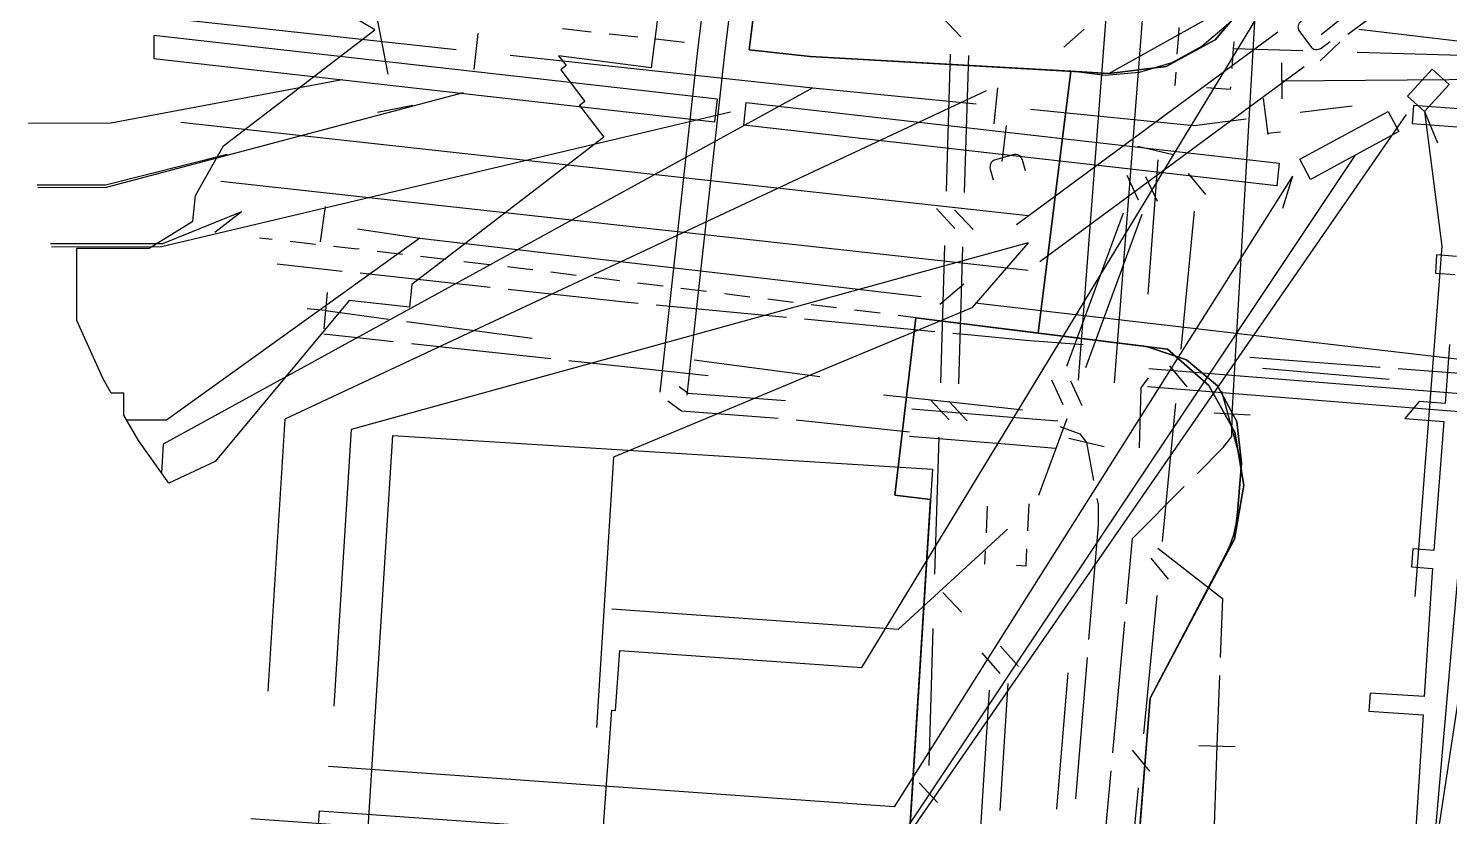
# Model space of a CAD drawing. Header units: metres. Extents: x 4550 to 4731, y 10605 to 11772.
# Drawn here: x 4594.06 to 4633.25, y 10907.27 to 10929.02 of the extents above; entities that cross this region are included whole.
import ezdxf

# ---------------------------------------------------------------- set-up
doc = ezdxf.new("R2010")
doc.units = ezdxf.units.M
for name, color, linetype in [('BOUNDARY', 7, 'Continuous'), ('BUILDING', 7, 'Continuous'), ('CURB', 7, 'Continuous'), ('ELECTR_CABLE', 7, 'Continuous'), ('ELECTR_CABLE_COMM', 7, 'Continuous'), ('GAS', 7, 'Continuous'), ('HEAT', 7, 'Continuous'), ('ROAD', 7, 'Continuous'), ('SEWER', 7, 'Continuous'), ('SIDEWALK_PATH', 7, 'Continuous'), ('WATER_PIPELINE', 7, 'Continuous')]:
    doc.layers.add(name, color=color, linetype=linetype)

msp = doc.modelspace()

# ---------------------------------------------------------------- linework, layer by layer
at = {"layer": 'BOUNDARY'}
msp.add_lwpolyline([(4616.393, 10875.447), (4618.937, 10916.02), (4617.951, 10916.137), (4618.266, 10918.779), (4618.534, 10921.033), (4621.909, 10920.612), (4622.811, 10927.836), (4615.616, 10928.243), (4613.934, 10928.43), (4614.189, 10930.497), (4614.416, 10932.082), (4622.029, 10931.377), (4623.885, 10960.647), (4626.691, 10959.044), (4626.795, 10960.263), (4624.19, 10961.873), (4627.572, 11000.331), (4611.312, 11001.653), (4609.207, 11000), (4608.158, 11000.092), (4608.741, 11006.756)], dxfattribs=at)
at = {"layer": 'BUILDING'}
msp.add_lwpolyline([(4618.989, 10916.853), (4615.004, 10853.29), (4600.118, 10854.223), (4604.103, 10917.787)], close=True, dxfattribs=at)
at = {"layer": 'CURB'}
for points in [[(4623.852, 10927.777), (4627.847, 10930.01)], [(4609.574, 10928.917), (4608.784, 10929.005)], [(4610.862, 10928.773), (4610.071, 10928.861)], [(4612.149, 10928.63), (4611.359, 10928.718)], [(4622.811, 10927.836), (4623.852, 10927.777)], [(4600.778, 10923.191), (4600.426, 10923.23)], [(4601.977, 10923.058), (4601.274, 10923.136)], [(4603.176, 10922.924), (4603.045, 10922.939), (4602.474, 10923.003)], [(4604.374, 10922.781), (4603.672, 10922.865)], [(4605.572, 10922.639), (4604.87, 10922.722)], [(4606.77, 10922.496), (4606.068, 10922.58)], [(4607.967, 10922.353), (4607.787, 10922.375), (4607.266, 10922.437)], [(4609.165, 10922.203), (4608.464, 10922.291)], [(4610.362, 10922.054), (4609.661, 10922.141)], [(4611.559, 10921.904), (4610.858, 10921.992)], [(4612.756, 10921.755), (4612.055, 10921.842)], [(4613.953, 10921.605), (4613.252, 10921.693)], [(4615.15, 10921.456), (4614.449, 10921.543)], [(4616.347, 10921.306), (4615.646, 10921.394)], [(4617.545, 10921.157), (4616.844, 10921.244)], [(4618.742, 10921.007), (4618.041, 10921.095)], [(4624.898, 10920.239), (4621.909, 10920.612)], [(4627.517, 10917.025), (4626.974, 10918.996)], [(4627.408, 10915.652), (4627.517, 10917.025)], [(4624.995, 10910.539), (4627.073, 10914.493)], [(4620.315, 10851.514), (4624.995, 10910.539)]]:
    msp.add_lwpolyline(points, dxfattribs=at)
at = {"layer": 'ELECTR_CABLE'}
for points in [[(4611.477, 10918.981), (4612.521, 10928.405), (4613.158, 10933.647)], [(4612.223, 10918.899), (4613.266, 10928.319), (4613.902, 10933.553)], [(4627.256, 10918.373), (4627.942, 10930.332)], [(4623.018, 10919.312), (4623.813, 10929.685)], [(4624.016, 10919.236), (4624.811, 10929.609)], [(4628.637, 10927.07), (4628.629, 10928.07)], [(4628.633, 10927.57), (4637.841, 10927.645), (4640.991, 10927.67)], [(4625.626, 10925.527), (4624.652, 10925.757)], [(4625.203, 10925.394), (4624.932, 10921.688)], [(4602.707, 10922.314), (4600.913, 10922.509)], [(4606.791, 10921.87), (4603.204, 10922.26)], [(4602.297, 10921.728), (4602.203, 10920.732)], [(4610.875, 10921.43), (4610.593, 10921.457), (4607.288, 10921.816)], [(4602.25, 10921.23), (4601.745, 10921.278)], [(4614.965, 10921.04), (4611.373, 10921.383)], [(4602.25, 10921.23), (4603.986, 10920.999)], [(4604.481, 10920.932), (4607.953, 10920.47)], [(4619.055, 10920.65), (4615.463, 10920.993)], [(4602.209, 10920.591), (4604.129, 10920.382)], [(4623.147, 10920.289), (4621.569, 10920.41), (4620.071, 10920.553), (4619.552, 10920.602)], [(4604.626, 10920.328), (4608.466, 10919.91)], [(4608.963, 10919.856), (4612.802, 10919.438)], [(4612.416, 10919.874), (4615.887, 10919.412)], [(4631.339, 10919.663), (4627.742, 10919.938)], [(4624.938, 10919.373), (4624.734, 10919.105), (4624.69, 10917.441)], [(4637.452, 10918.624), (4624.958, 10919.622)], [(4628.097, 10919.643), (4631.586, 10919.338)], [(4635.436, 10919.35), (4631.838, 10919.625)], [(4612.006, 10919.135), (4612.251, 10918.954), (4614.936, 10918.747)], [(4617.636, 10918.912), (4619.571, 10918.701), (4621.236, 10918.52), (4621.476, 10918.494)], [(4637.412, 10918.126), (4624.918, 10919.124)], [(4611.694, 10918.745), (4612.069, 10918.466), (4614.737, 10918.261)], [(4615.236, 10918.218), (4618.362, 10917.886)], [(4622.448, 10918.178), (4621.167, 10918.283), (4618.419, 10918.509)], [(4626.288, 10916.732), (4627.012, 10917.457), (4627.249, 10917.762), (4627.256, 10918.373)], [(4627.755, 10918.344), (4626.757, 10918.402)], [(4622.386, 10917.43), (4621.106, 10917.535), (4618.357, 10917.761)], [(4622.505, 10918.038), (4623.056, 10917.83), (4623.236, 10917.59), (4623.433, 10916.543)], [(4623.723, 10917.475), (4622.749, 10917.705)], [(4624.506, 10914.947), (4625.935, 10916.378)], [(4623.525, 10916.051), (4623.557, 10915.882), (4623.557, 10915.306), (4623.299, 10912.156)], [(4624.342, 10913.141), (4624.506, 10914.947)], [(4625.208, 10914.681), (4626.99, 10913.29), (4626.929, 10911.662)], [(4623.969, 10909.031), (4624.297, 10912.643)], [(4623.258, 10911.657), (4622.939, 10907.761)], [(4622.722, 10911.237), (4622.413, 10907.471)], [(4626.91, 10911.162), (4626.837, 10909.219)], [(4626.337, 10909.236), (4627.337, 10909.202)], [(4626.837, 10909.219), (4626.63, 10903.19)], [(4623.592, 10904.922), (4623.924, 10908.533)]]:
    msp.add_lwpolyline(points, dxfattribs=at)
at = {"layer": 'ELECTR_CABLE_COMM'}
for points in [[(4619.772, 10928.781), (4619.258, 10929.327)], [(4629.71, 10928.853), (4630.299, 10929.317)], [(4622.614, 10928.497), (4623.176, 10928.994)], [(4625.744, 10928.306), (4625.782, 10928.84), (4625.797, 10929.043)], [(4630.749, 10928.997), (4634.561, 10928.547)], [(4627.299, 10928.646), (4627.286, 10928.463), (4627.246, 10927.909)], [(4627.286, 10928.463), (4629.204, 10928.406)], [(4629.681, 10928.127), (4630.227, 10928.641)], [(4630.703, 10928.362), (4634.54, 10928.248)], [(4619.378, 10924.523), (4619.492, 10928.305)], [(4619.877, 10924.491), (4619.991, 10928.273)], [(4625.681, 10927.438), (4625.708, 10927.807)], [(4627.21, 10927.41), (4627.204, 10927.328), (4626.552, 10927.375), (4626.548, 10927.375)], [(4624.349, 10924.966), (4624.664, 10924.285)], [(4624.869, 10924.931), (4625.184, 10924.251)], [(4626.532, 10924.434), (4626.056, 10925.012)], [(4619.612, 10923.5), (4619.098, 10924.046)], [(4620.111, 10923.469), (4619.598, 10924.015)], [(4624.248, 10923.922), (4622.691, 10919.685)], [(4624.768, 10923.887), (4623.214, 10919.657)], [(4625.851, 10920.165), (4626.221, 10923.977)], [(4619.219, 10919.242), (4619.333, 10923.024)], [(4619.718, 10919.21), (4619.832, 10922.992)], [(4626.016, 10919.13), (4625.54, 10919.708)], [(4622.275, 10919.321), (4622.59, 10918.64)], [(4622.798, 10919.293), (4623.112, 10918.613)], [(4619.453, 10918.219), (4618.939, 10918.765)], [(4619.952, 10918.188), (4619.438, 10918.734)], [(4625.335, 10914.861), (4625.706, 10918.672)], [(4622.696, 10918.249), (4621.919, 10916.134)], [(4619.059, 10913.961), (4619.173, 10917.743)], [(4620.478, 10915.103), (4620.512, 10915.84)], [(4621.646, 10915.896), (4621.611, 10915.159)], [(4621.063, 10915.205), (4618.046, 10912.432), (4610.151, 10912.994)], [(4620.437, 10914.235), (4620.455, 10914.604)], [(4621.588, 10914.659), (4621.566, 10914.182), (4621.306, 10914.195)], [(4625.501, 10913.825), (4625.024, 10914.404)], [(4619.793, 10912.907), (4619.279, 10913.453)], [(4624.82, 10909.557), (4625.19, 10913.368)], [(4618.9, 10908.68), (4619.014, 10912.462)], [(4620.869, 10911.976), (4621.365, 10911.413)], [(4620.356, 10911.785), (4620.852, 10911.223)], [(4620.557, 10910.755), (4620.31, 10906.822)], [(4621.07, 10910.946), (4620.85, 10907.44)], [(4624.985, 10908.521), (4624.509, 10909.1)], [(4619.134, 10907.657), (4618.62, 10908.203)], [(4624.304, 10904.253), (4624.674, 10908.064)]]:
    msp.add_lwpolyline(points, dxfattribs=at)
at = {"layer": 'GAS'}
for points in [[(4601.799, 10903.441), (4602.083, 10907.431), (4609.907, 10906.874), (4610.144, 10910.206), (4610.251, 10910.199), (4610.369, 10911.857), (4617.039, 10911.383), (4629.751, 10932.299)], [(4633.753, 10926.779), (4632.258, 10926.894), (4632.219, 10926.396), (4633.715, 10926.28)], [(4633.441, 10922.724), (4632.896, 10922.766), (4632.863, 10922.267), (4633.403, 10922.225)], [(4633.254, 10920.298), (4633.13, 10918.671), (4632.418, 10918.725), (4632.018, 10918.254), (4633.092, 10918.172), (4632.822, 10914.616), (4632.242, 10914.66), (4632.2, 10914.162), (4632.784, 10914.117), (4632.775, 10914.001), (4632.555, 10910.581), (4631.059, 10910.677), (4631.027, 10910.178), (4632.523, 10910.082), (4632.295, 10906.523)]]:
    msp.add_lwpolyline(points, dxfattribs=at)
at = {"layer": 'HEAT'}
msp.add_lwpolyline([(4612.239, 10935.75), (4611.23, 10927.932), (4608.681, 10928.261), (4608.888, 10927.991), (4608.737, 10927.875), (4609.407, 10927.002), (4609.256, 10926.886), (4609.926, 10926.014), (4604.635, 10921.953), (4604.567, 10921.33), (4602.899, 10921.51), (4599.21, 10917.069), (4597.931, 10916.468), (4597.09, 10917.647), (4596.69, 10918.347), (4596.689, 10918.956), (4596.341, 10918.956), (4596.108, 10919.363), (4595.394, 10920.956), (4595.392, 10922.955), (4597.391, 10922.957), (4598.587, 10923.703), (4598.663, 10924.405), (4599.434, 10925.777), (4603.608, 10928.981), (4594.538, 10934.36)], dxfattribs=at)
at = {"layer": 'ROAD'}
for points in [[(4643.146, 10937.137), (4628.959, 10938.552), (4628.518, 10933.27), (4628.276, 10931.394), (4627.779, 10929.881), (4626.787, 10928.702), (4625.434, 10927.964), (4623.852, 10927.777), (4622.811, 10927.836), (4621.909, 10920.612), (4624.898, 10920.239), (4625.997, 10919.877), (4626.852, 10919.157), (4627.385, 10918.174), (4627.517, 10917.025), (4627.408, 10915.652), (4627.369, 10915.351), (4627.299, 10915.056), (4627.201, 10914.769), (4627.073, 10914.493), (4624.995, 10910.539), (4622.655, 10881.027)], [(4643.146, 10937.137), (4628.982, 10938.55), (4628.385, 10931.651), (4628.15, 10930.729), (4627.736, 10929.883), (4627.158, 10929.14), (4626.433, 10928.524), (4625.596, 10928.071), (4624.694, 10927.801), (4623.755, 10927.721), (4622.811, 10927.836), (4621.909, 10920.612), (4625.472, 10920.167), (4626.613, 10919.165), (4627.331, 10917.873), (4627.581, 10916.417), (4627.319, 10914.921), (4624.995, 10910.539), (4624.006, 10898.198)]]:
    msp.add_lwpolyline(points, dxfattribs=at)
at = {"layer": 'SEWER'}
for points in [[(4630.45, 10928.859), (4637.745, 10934.24)], [(4603.98, 10927.754), (4603.393, 10930.802)], [(4629.402, 10929.405), (4629.179, 10929.24), (4629.149, 10929.215), (4629.129, 10929.192), (4629.103, 10929.158), (4629.084, 10929.121), (4629.074, 10929.088), (4629.072, 10929.049), (4629.074, 10929.011), (4629.085, 10928.985), (4629.097, 10928.96), (4629.445, 10928.489), (4629.463, 10928.472), (4629.481, 10928.459), (4629.507, 10928.447), (4629.531, 10928.442), (4629.563, 10928.437), (4629.596, 10928.435), (4629.63, 10928.443), (4629.676, 10928.458), (4629.708, 10928.476), (4629.958, 10928.66)], [(4621.312, 10923.609), (4628.517, 10928.924)], [(4632.744, 10905.535), (4636.267, 10928.755)], [(4621.948, 10922.587), (4629.243, 10927.968)], [(4620.47, 10927.298), (4601.13, 10918.238), (4600.66, 10910.734)], [(4603.688, 10926.708), (4604.661, 10926.896)], [(4598.263, 10926.432), (4621.63, 10923.853)], [(4599.54, 10925.537), (4596.185, 10924.693), (4594.299, 10924.69)], [(4621.558, 10925.09), (4621.484, 10925.358), (4621.472, 10925.395), (4621.457, 10925.422), (4621.435, 10925.458), (4621.408, 10925.489), (4621.38, 10925.51), (4621.345, 10925.526), (4621.309, 10925.538), (4621.28, 10925.537), (4621.252, 10925.534), (4620.689, 10925.378), (4620.665, 10925.367), (4620.647, 10925.355), (4620.627, 10925.335), (4620.613, 10925.315), (4620.597, 10925.286), (4620.584, 10925.257), (4620.579, 10925.222), (4620.576, 10925.173), (4620.581, 10925.137), (4620.664, 10924.838)], [(4599.365, 10924.802), (4621.63, 10922.343)], [(4602.244, 10924.106), (4602.1, 10923.126)], [(4599.936, 10923.956), (4597.751, 10923.074), (4594.667, 10923.07)], [(4599.936, 10923.956), (4599.195, 10923.387)], [(4604.85, 10923.233), (4597.863, 10918.212), (4596.767, 10918.211)], [(4603.135, 10923.485), (4604.85, 10923.233)], [(4604.85, 10923.233), (4618.683, 10921.623)], [(4621.63, 10923.098), (4602.96, 10917.95), (4602.481, 10910.318)], [(4621.63, 10923.098), (4620.076, 10921.305)], [(4619.19, 10921.409), (4619.86, 10921.973)], [(4620.076, 10921.305), (4610.195, 10917.188), (4609.727, 10909.726)], [(4620.172, 10921.449), (4634.005, 10919.839)], [(4632.164, 10898.889), (4634.005, 10919.839)]]:
    msp.add_lwpolyline(points, dxfattribs=at)
at = {"layer": 'SIDEWALK_PATH'}
for points in [[(4630.192, 11000.112), (4624.425, 10932.452), (4624.314, 10931.862), (4624.091, 10931.31), (4623.763, 10930.814), (4623.339, 10930.388), (4622.839, 10930.055), (4622.288, 10929.831), (4621.704, 10929.719), (4621.103, 10929.726), (4614.189, 10930.497), (4613.934, 10928.43), (4615.616, 10928.243), (4623.852, 10927.777), (4625.434, 10927.964), (4626.787, 10928.702), (4627.779, 10929.881), (4628.276, 10931.394), (4628.509, 10933.271), (4633.923, 10996.784)], [(4623.692, 10894.281), (4624.995, 10910.539), (4627.319, 10914.921), (4627.581, 10916.417), (4627.331, 10917.873), (4626.613, 10919.165), (4625.472, 10920.167), (4621.909, 10920.612), (4618.534, 10921.033), (4618.266, 10918.779), (4617.951, 10916.137), (4618.937, 10916.02), (4616.393, 10875.447)], [(4620.422, 10852.86), (4624.995, 10910.539), (4627.073, 10914.493), (4627.201, 10914.769), (4627.299, 10915.056), (4627.369, 10915.351), (4627.408, 10915.652), (4627.517, 10917.025), (4627.385, 10918.174), (4626.852, 10919.157), (4625.997, 10919.877), (4624.898, 10920.239), (4618.534, 10921.033), (4618.266, 10918.779), (4617.951, 10916.137), (4618.937, 10916.02), (4616.393, 10875.447)]]:
    msp.add_lwpolyline(points, dxfattribs=at)
at = {"layer": 'WATER_PIPELINE'}
for points in [[(4597.518, 10929.343), (4605.857, 10928.439)], [(4597.518, 10928.824), (4597.519, 10928.19), (4612.991, 10926.437), (4613.061, 10927.063), (4597.518, 10928.824)], [(4606.449, 10928.876), (4606.341, 10927.884)], [(4607.348, 10928.278), (4615.687, 10927.374)], [(4602.709, 10927.602), (4596.334, 10926.399), (4594.057, 10926.396)], [(4632.56, 10926.723), (4632.092, 10927.145), (4632.77, 10927.894), (4633.238, 10927.472), (4632.56, 10926.723)], [(4606.051, 10927.238), (4596.203, 10924.624), (4594.314, 10924.622)], [(4615.687, 10927.374), (4597.775, 10917.543), (4597.726, 10916.754)], [(4615.687, 10927.374), (4620.198, 10926.932)], [(4620.786, 10927.374), (4620.688, 10926.381)], [(4613.784, 10926.347), (4613.856, 10926.973), (4628.557, 10925.298), (4628.485, 10924.672), (4613.784, 10926.347)], [(4621.691, 10926.785), (4626.202, 10926.343)], [(4628.116, 10927.081), (4628.239, 10926.091)], [(4629.128, 10926.704), (4630.566, 10926.882)], [(4613.423, 10926.705), (4597.728, 10922.989), (4594.692, 10922.985)], [(4632.057, 10926.638), (4617.761, 10905.956), (4600.189, 10907.207)], [(4626.202, 10926.343), (4627.64, 10926.521)], [(4629.42, 10924.853), (4629.12, 10925.407), (4631.555, 10926.725), (4631.855, 10926.171), (4629.42, 10924.853)], [(4632.56, 10926.723), (4633.037, 10923.013), (4632.292, 10913.344)], [(4632.56, 10926.723), (4632.922, 10925.862)], [(4621.02, 10926.34), (4620.907, 10925.349)], [(4628.235, 10926.123), (4628.594, 10926.167)], [(4630.637, 10925.512), (4617.679, 10906.05), (4608.005, 10906.738)], [(4628.918, 10924.94), (4617.932, 10907.54), (4602.332, 10908.65)], [(4628.918, 10924.94), (4628.649, 10924.046)]]:
    msp.add_lwpolyline(points, dxfattribs=at)

doc.saveas('drawing.dxf')
